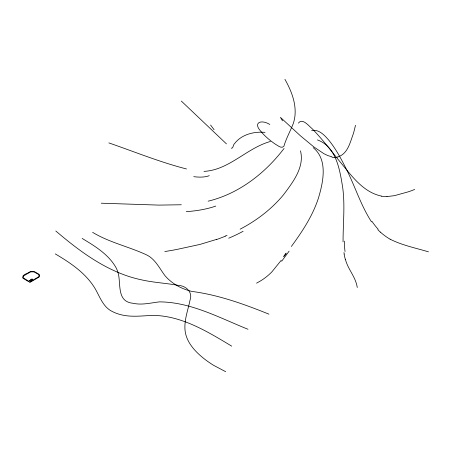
<?xml version="1.0" encoding="UTF-8"?>
<svg xmlns="http://www.w3.org/2000/svg" width="451" height="451" viewBox="0 0 451 451"><rect width="100%" height="100%" fill="white"/><g stroke="black" fill="none" stroke-linecap="round" stroke-linejoin="round"><path stroke-width="0.68" d="M355.478 125.277L354.514 129.437A257.622 148.734 0 0 1 353.201 134.127C350.044 142.589 347.687 154.011 337.85 156.886M298.376 123.123C302.39 117.57 308.76 125.959 312.053 128.62C321.913 138.677 330.425 149.941 339.27 160.866C350.946 174.74 362.412 192.025 381.349 196.072M284.074 148.43C265.194 173.223 238.838 193.795 208.131 201.18M291.352 246.471C302.238 231.628 312.566 216.012 318.338 198.384C323.164 182.396 328.181 159.795 313.225 147.669M284.327 256.112L286.103 253.682M281.21 260.334L271.947 271.79A82.601 47.688 0 0 1 264.348 278.374L263.435 279.017A65.773 37.974 0 0 1 260.385 281.001L256.551 283.166M240.129 229.17C256.534 220.624 271.541 209.179 283.391 194.922C292.648 182.587 304.752 167.158 300.473 150.809M225.196 236.11L227.028 235.343M414.683 189.465L412.361 190.373A80.436 46.442 0 0 1 408.121 191.867L394.383 195.678L386.964 196.563M216.666 239.368L199.945 244.431L176.595 249.504A267.06 154.186 0 0 1 171.138 250.497L164.807 251.562M270.453 141.467C246.866 147.911 229.215 170.078 203.993 171.386M311.635 130.474C319.145 129.025 324.951 135.666 329.303 140.808C335.769 148.931 340.776 158.092 345.427 167.344C354.745 185.214 360.496 204.901 371.523 221.875M181.325 204.765L158.87 205.104L101.249 203.204M265.041 132.38C254.167 131.331 241.719 134.364 234.762 143.362C233.077 144.326 233.392 148.599 231.278 148.221M331.93 156.83L327.905 155.606L324.032 153.768L313.885 146.958L300.411 135.785L280.409 117.356L282.563 120.851M186.472 168.956C160.004 162.18 134.64 151.812 108.86 142.905M317.419 139.923C336.429 146.575 339.902 170.354 342.715 187.717C345.128 205.718 343.008 223.831 343.064 241.883M428.45 251.838C415.591 247.977 402.174 245.316 390.126 239.21M268.959 314.172C244.132 304.16 218.69 294.943 192.025 291.442C181.747 289.08 171.938 283.78 165.021 275.724C159.344 268.176 155.195 258.767 146.056 254.64C128.529 246.556 109.272 242.446 92.624 232.35M269.811 124.47C261.236 119.137 252.802 122.559 260.717 131.196C264.917 136.343 270.115 140.599 275.589 144.331C277.906 145.51 281.627 149.095 283.921 146.192C286.227 138.305 290.32 131.14 293.291 123.506A108.099 62.407 0 0 0 294.954 115.901C296.279 102.963 291.154 90.375 284.919 79.308M247.999 329.264C219.519 317.876 190.767 301.978 159.344 301.882C150.628 302.897 141.8 305.288 133.022 303.275C116.392 301.736 121.184 283.904 118.1 272.793A73.992 42.721 0 0 0 115.698 267.043C108.077 254.065 94.682 245.981 82.127 238.416M225.686 371.692L213.74 365.395A122.678 70.824 0 0 1 204.675 359.171C195.114 351.69 185.564 341.672 184.933 328.869C184.442 319.026 188.095 309.702 190.023 300.208C193.09 292.13 185.902 285.692 178.246 285.348C166.442 283.205 154.389 282.636 142.646 280.088A91.243 52.677 0 0 1 129.29 276.604C101.526 267.612 77.764 249.713 55.811 231.002M55.287 253.907C70.452 262.865 85.904 273.188 95.127 288.634C99.975 297.006 103.256 307.531 112.84 311.765A30.042 17.341 0 0 0 118.213 313.935C129.381 317.605 141.214 315.875 152.686 315.373C181.747 315.621 207.618 331.682 231.735 346.165M181.325 101.063L226.441 143.875M380.323 232.152L377.814 229.689M345.41 259.224C347.433 267.855 353.623 274.625 356.211 283.019A82.866 47.845 0 0 1 356.91 285.601L357.271 287.512M343.972 252.532L344.22 254.009M289.119 251.145A54.954 2.661 -54.6 0 1 281.649 261.236M286.086 253.118A46.481 1.443 -54.5 0 1 283.437 256.737M378.186 229.255A66.229 58.861 -89.3 0 1 372.036 221.435M380.385 232.079A56.584 51.645 -81.1 0 0 385.329 236.11A58.653 53.866 -76.5 0 0 390.132 239.188M337.923 157.044A32.59 19.066 61.2 0 1 332.026 157.23M243.128 231.284A74.934 33.769 -20.7 0 1 228.719 238.19M225.252 236.228A66.37 24.151 -21.7 0 1 216.677 239.498M215.781 206.09A91.356 44.136 9.6 0 1 186.297 211.632M209.292 175.653A89.089 29.732 34.5 0 1 193.727 176.668M345.032 251.534A60.152 29.574 -78.5 0 1 344.322 241.144M345.325 259.336A53.083 27.759 -77.2 0 1 344.113 254.11M386.969 196.636A30.651 28.813 44.5 0 1 381.337 196.157M210.583 125.028A75.43 3.016 51.5 0 1 214.124 129.781M39.665 275.657L39.485 276.446A4.414 2.548 0 0 1 38.938 277.139L29.935 282.399L29.507 282.157L38.425 276.953A3.924 2.266 0 0 0 38.904 276.35L38.904 274.992A3.726 2.148 0 0 0 38.414 274.4L34.507 272.145A3.704 2.142 0 0 0 33.487 271.868L31.164 271.863A3.659 2.114 0 0 0 30.144 272.145L23.813 275.798A3.693 2.131 0 0 0 23.322 276.39L23.238 277.517A3.738 2.159 0 0 0 23.627 278.132L29.174 281.469L28.746 281.717L23.086 278.295A4.296 2.481 0 0 1 22.64 277.585C22.392 274.101 27.849 273.695 29.811 271.852A4.234 2.441 0 0 1 30.989 271.53L31.418 271.468A4.854 2.802 0 0 1 32.788 271.434L33.656 271.53A4.279 2.469 0 0 1 34.84 271.852L38.921 274.208A4.234 2.441 0 0 1 39.479 274.885L39.665 275.657M29.642 280.381L29.219 280.629L29.924 281.035L30.352 280.787L29.642 280.381M30.82 279.699L30.397 279.947L31.102 280.359L31.531 280.11L30.82 279.699M31.998 279.022L31.57 279.265L32.28 279.676L32.709 279.428L31.998 279.022"/></g></svg>
